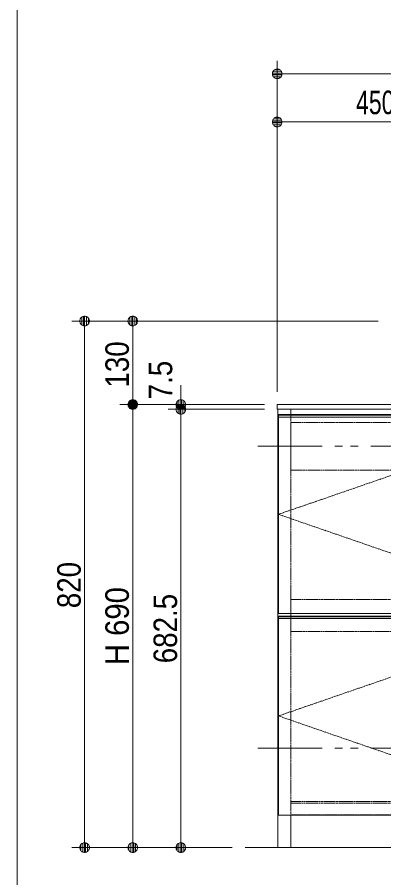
# Model space of a CAD drawing. Units: millimetres, scale not verified. Extents: x -6062 to 6062, y -3045 to 3045.
# Drawn here: x -2922 to -2351, y -2017 to -677 of the extents above; entities that cross this region are included whole.
import ezdxf
from ezdxf.enums import TextEntityAlignment as Align

# ---------------------------------------------------------------- set-up
doc = ezdxf.new("R2010")
doc.units = ezdxf.units.MM
doc.header["$LTSCALE"] = 20
doc.linetypes.add('DASHED1', pattern=[1.8, 1.2, -0.6])
doc.linetypes.add('DOUBLE_CHAIN1', pattern=[8.8, 5, -1, 0.6, -0.6, 0.6, -1])
for name, color, linetype, lineweight in [('0-0_1図面枠', 7, 'Continuous', 9), ('0-1_5ボウル・キャビネット', 7, 'Continuous', 9), ('0-2_2寸法-1', 7, 'Continuous', 9), ('0-3_0', 7, 'Continuous', 9), ('0-4_2寸法-2', 7, 'Continuous', 9)]:
    doc.layers.add(name, color=color, linetype=linetype, lineweight=lineweight)
doc.styles.add('ＭＳ Ｐゴシック', font='')
doc.styles.get('ＭＳ Ｐゴシック').set_extended_font_data('MS PGothic')

# ---------------------------------------------------------------- blocks, each defined once
blk = doc.blocks.new('グループ-4')
at = {"layer": '0-0_1図面枠'}
blk.add_line((-22700, 43000), (-22700, -48600), dxfattribs=at)
blk = doc.blocks.new('_Dot')
at = {"layer": '0-3_0'}
for p, q in [((-10, 0), (-20, 0)), ((9.78, 2), (-9.78, 2)), ((7.99, 6), (-7.99, 6)), ((9.16, -3.98), (-9.16, -3.98)), ((6, -7.98), (-6, -7.98))]:
    blk.add_line(p, q, dxfattribs=at)
for points in [[(10, 0), (9.92, 1.25), (9.69, 2.49), (9.3, 3.68), (8.76, 4.82), (8.09, 5.88), (7.29, 6.85), (6.37, 7.71), (5.36, 8.44), (4.26, 9.05), (3.09, 9.51), (1.87, 9.82), (0.63, 9.98), (-0.63, 9.98), (-1.87, 9.82), (-3.09, 9.51), (-4.26, 9.05), (-5.36, 8.44), (-6.37, 7.71), (-7.29, 6.85), (-8.09, 5.88), (-8.76, 4.82), (-9.3, 3.68), (-9.69, 2.49), (-9.92, 1.25), (-10, 0), (0, 0)], [(-10, 0), (-9.92, -1.25), (-9.69, -2.49), (-9.3, -3.68), (-8.76, -4.82), (-8.09, -5.88), (-7.29, -6.85), (-6.37, -7.71), (-5.36, -8.44), (-4.26, -9.05), (-3.09, -9.51), (-1.87, -9.82), (-0.63, -9.98), (0.63, -9.98), (1.87, -9.82), (3.09, -9.51), (4.26, -9.05), (5.36, -8.44), (6.37, -7.71), (7.29, -6.85), (8.09, -5.88), (8.76, -4.82), (9.3, -3.68), (9.69, -2.49), (9.92, -1.25), (10, 0), (0, 0)]]:
    blk.add_lwpolyline(points, close=True, dxfattribs=at)
blk = doc.blocks.new('グループ-29')
at = {"layer": '0-1_5ボウル・キャビネット', "linetype": 'DASHED1'}
for p, q in [((-14170, -32110), (-14170, -25880)), ((2970, -32110), (2970, -25880))]:
    blk.add_line(p, q, dxfattribs=at)
at = {"layer": '0-1_5ボウル・キャビネット'}
for p, q in [((-14170, -32110), (-14170, -32160)), ((2970, -32110), (2970, -32160))]:
    blk.add_line(p, q, dxfattribs=at)
blk = doc.blocks.new('グループ-30')
at = {"layer": '0-1_5ボウル・キャビネット', "linetype": 'DASHED1'}
for p, q in [((-14170, -38020), (2970, -38020)), ((2970, -38380), (-14170, -38380))]:
    blk.add_line(p, q, dxfattribs=at)
blk = doc.blocks.new('グループ-31')
at = {"layer": '0-1_5ボウル・キャビネット', "linetype": 'DASHED1'}
for p, q in [((-14170, -38390), (-14170, -32160)), ((2970, -38390), (2970, -32160)), ((-14170, -37962), (2970, -37962))]:
    blk.add_line(p, q, dxfattribs=at)
at = {"layer": '0-1_5ボウル・キャビネット'}
for p, q in [((-14170, -38390), (-14170, -39400)), ((2970, -38390), (2970, -39400))]:
    blk.add_line(p, q, dxfattribs=at)
blk.add_blockref('グループ-30', (0, 0), dxfattribs=at)
blk = doc.blocks.new('グループ-32')
at = {"layer": '0-1_5ボウル・キャビネット'}
blk.add_line((-14560, -32210), (3360, -32210), dxfattribs=at)
for points in [[(-14560, -32190), (3360, -32190), (3360, -32270), (-14560, -32270)], [(-14560, -32270), (3360, -32270), (3360, -38390), (-14560, -38390)]]:
    blk.add_lwpolyline(points, close=True, dxfattribs=at)
at = {"layer": '0-1_5ボウル・キャビネット', "linetype": 'DOUBLE_CHAIN1'}
blk.add_lwpolyline([(3360, -35300), (-5600, -32210), (-14560, -35300), (-5600, -38390)], close=True, dxfattribs=at)
blk = doc.blocks.new('グループ-33')
at = {"layer": '0-1_5ボウル・キャビネット'}
blk.add_line((-14560, -25930), (3360, -25930), dxfattribs=at)
for points in [[(-14560, -25910), (3360, -25910), (3360, -25990), (-14560, -25990)], [(-14560, -25990), (3360, -25990), (3360, -32110), (-14560, -32110)]]:
    blk.add_lwpolyline(points, close=True, dxfattribs=at)
at = {"layer": '0-1_5ボウル・キャビネット', "linetype": 'DOUBLE_CHAIN1'}
blk.add_lwpolyline([(3360, -29020), (-5600, -25930), (-14560, -29020), (-5600, -32110)], close=True, dxfattribs=at)
blk = doc.blocks.new('グループ-34')
at = {"layer": '0-1_5ボウル・キャビネット'}
for p, q in [((-14170, -25750), (-14170, -25880)), ((2970, -25750), (2970, -25880))]:
    blk.add_line(p, q, dxfattribs=at)
for points in [[(-14600, -25600), (3400, -25600), (3400, -25750), (-14600, -25750)], [(-14580, -25750), (3380, -25750), (3380, -39400), (-14580, -39400)]]:
    blk.add_lwpolyline(points, close=True, dxfattribs=at)
at = {"layer": '0-1_5ボウル・キャビネット', "linetype": 'DASHED1'}
for points in [[(-14170, -26160), (2970, -26160), (2970, -27650), (-14170, -27650)], [(-14170, -31670), (2970, -31670), (2970, -32670), (-14170, -32670)]]:
    blk.add_lwpolyline(points, close=True, dxfattribs=at)
at = {"layer": '0-1_5ボウル・キャビネット'}
for name in ['グループ-33', 'グループ-29', 'グループ-31', 'グループ-32']:
    blk.add_blockref(name, (0, 0), dxfattribs=at)

msp = doc.modelspace()

# ---------------------------------------------------------------- linework, layer by layer
at = {"layer": '0-1_5ボウル・キャビネット', "linetype": 'DOUBLE_CHAIN1'}
for p, q in [((-1567.5, -1345), (-2567.5, -1345)), ((-1567.5, -1815), (-2567.5, -1815))]:
    msp.add_line(p, q, dxfattribs=at)
at = {"layer": '0-1_5ボウル・キャビネット'}
msp.add_line((-2567.5, -1970), (-1567.5, -1970), dxfattribs=at)
at = {"layer": '0-2_2寸法-1'}
for p, q in [((-2517.5, -820), (-2517.5, -745)), ((-1632.51, -765), (-2502.49, -765)), ((-2517.5, -1260), (-2517.5, -820)), ((-2502.49, -840), (-2082.51, -840)), ((-2762.5, -1150), (-2837.5, -1150)), ((-2360.33, -1150), (-2762.5, -1150)), ((-2817.5, -1954.99), (-2817.5, -1165.01)), ((-2742.5, -1165.01), (-2742.5, -1264.99)), ((-2687.5, -1280), (-2762.5, -1280)), ((-2687.5, -1280), (-2762.5, -1280)), ((-2742.5, -1954.99), (-2742.5, -1295.01)), ((-2537.5, -1287.5), (-2687.5, -1287.5)), ((-2667.5, -1954.99), (-2667.5, -1302.51)), ((-2762.5, -1970), (-2837.5, -1970)), ((-2687.5, -1970), (-2762.5, -1970)), ((-2587.5, -1970), (-2687.5, -1970))]:
    msp.add_line(p, q, dxfattribs=at)
at = {"layer": '0-4_2寸法-2'}
for p, q in [((-2667.5, -1264.99), (-2667.5, -1249.99)), ((-2537.5, -1280), (-2687.5, -1280)), ((-2667.5, -1287.5), (-2667.5, -1280)), ((-2537.5, -1287.5), (-2687.5, -1287.5)), ((-2667.5, -1302.51), (-2667.5, -1317.51))]:
    msp.add_line(p, q, dxfattribs=at)

# ---------------------------------------------------------------- block references
at = {"layer": '0-0_1図面枠', "xscale": 0.05, "yscale": 0.05}
msp.add_blockref('グループ-4', (-1787.5, 0), dxfattribs=at)
at = {"layer": '0-1_5ボウル・キャビネット', "xscale": 0.05, "yscale": 0.05}
msp.add_blockref('グループ-34', (-1787.5, 0), dxfattribs=at)
at = {"layer": '0-2_2寸法-1', "xscale": 0.7503418, "yscale": 0.7503418}
for p, rotation in [((-2517.5, -765), 180), ((-2517.5, -840), 180), ((-2817.5, -1150), 90), ((-2742.5, -1150), 90), ((-2742.5, -1280), 270), ((-2742.5, -1280), 90), ((-2667.5, -1287.5), 90), ((-2817.5, -1970), 270), ((-2742.5, -1970), 270), ((-2667.5, -1970), 270)]:
    msp.add_blockref('_Dot', p, dxfattribs=dict(at, rotation=rotation))
at = {"layer": '0-4_2寸法-2', "xscale": 0.7503418, "yscale": 0.7503418}
for p, rotation in [((-2667.5, -1280), 270), ((-2667.5, -1287.5), 90)]:
    msp.add_blockref('_Dot', p, dxfattribs=dict(at, rotation=rotation))

# ---------------------------------------------------------------- texts
at = {"layer": '0-2_2寸法-1', "style": 'ＭＳ Ｐゴシック', "width": 0.75}
msp.add_text('450 （375）', height=36.66, dxfattribs=at).set_placement((-2394.71, -838.81), align=Align.BOTTOM_LEFT)
at = {"layer": '0-2_2寸法-1', "style": 'ＭＳ Ｐゴシック'}
for s, height, width, p in [('130', 36.66, 0.9, (-2737.54, -1253.61)), ('820', 36.66, 0.9, (-2812.54, -1597.18)), ('H 690', 36.69, 0.95, (-2737.54, -1685.99)), ('682.5', 36.69, 0.9, (-2662.44, -1683.02))]:
    msp.add_text(s, height=height, rotation=90, dxfattribs=dict(at, width=width)).set_placement(p, align=Align.BOTTOM_LEFT)
at = {"layer": '0-4_2寸法-2', "style": 'ＭＳ Ｐゴシック', "width": 0.9}
msp.add_text('7.5', height=36.69, rotation=90, dxfattribs=at).set_placement((-2669.98, -1271.95), align=Align.BOTTOM_LEFT)

doc.saveas('drawing.dxf')
